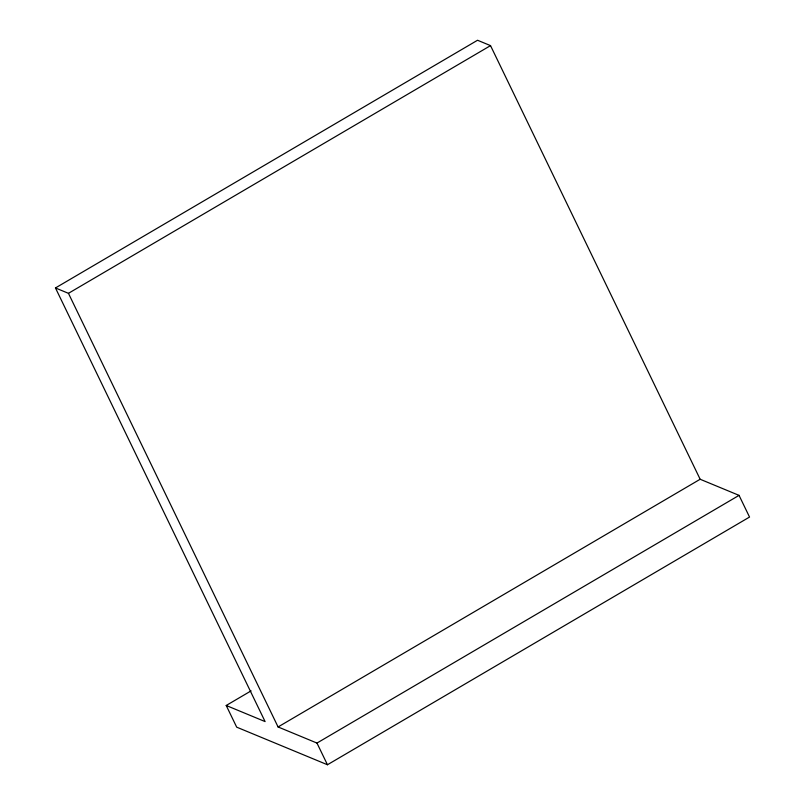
<?xml version="1.0" encoding="UTF-8"?>
<svg xmlns="http://www.w3.org/2000/svg" width="805" height="805" viewBox="0 0 805 805"><rect width="100%" height="100%" fill="white"/><g stroke="black" fill="none" stroke-linecap="round" stroke-linejoin="round"><path stroke-width="1.21" d="M226.215 705.482L265.097 721.582L55.465 287.949L477.546 40.25L490.527 45.623L700.159 479.257L739.05 495.367L749.536 517.052L327.454 764.75L236.69 727.157L226.215 705.482L251.1 690.871M55.465 287.949L68.445 293.322L490.527 45.623M68.445 293.322L278.077 726.955L700.159 479.257M278.077 726.955L316.969 743.065L739.05 495.367M316.969 743.065L327.454 764.75"/></g></svg>
